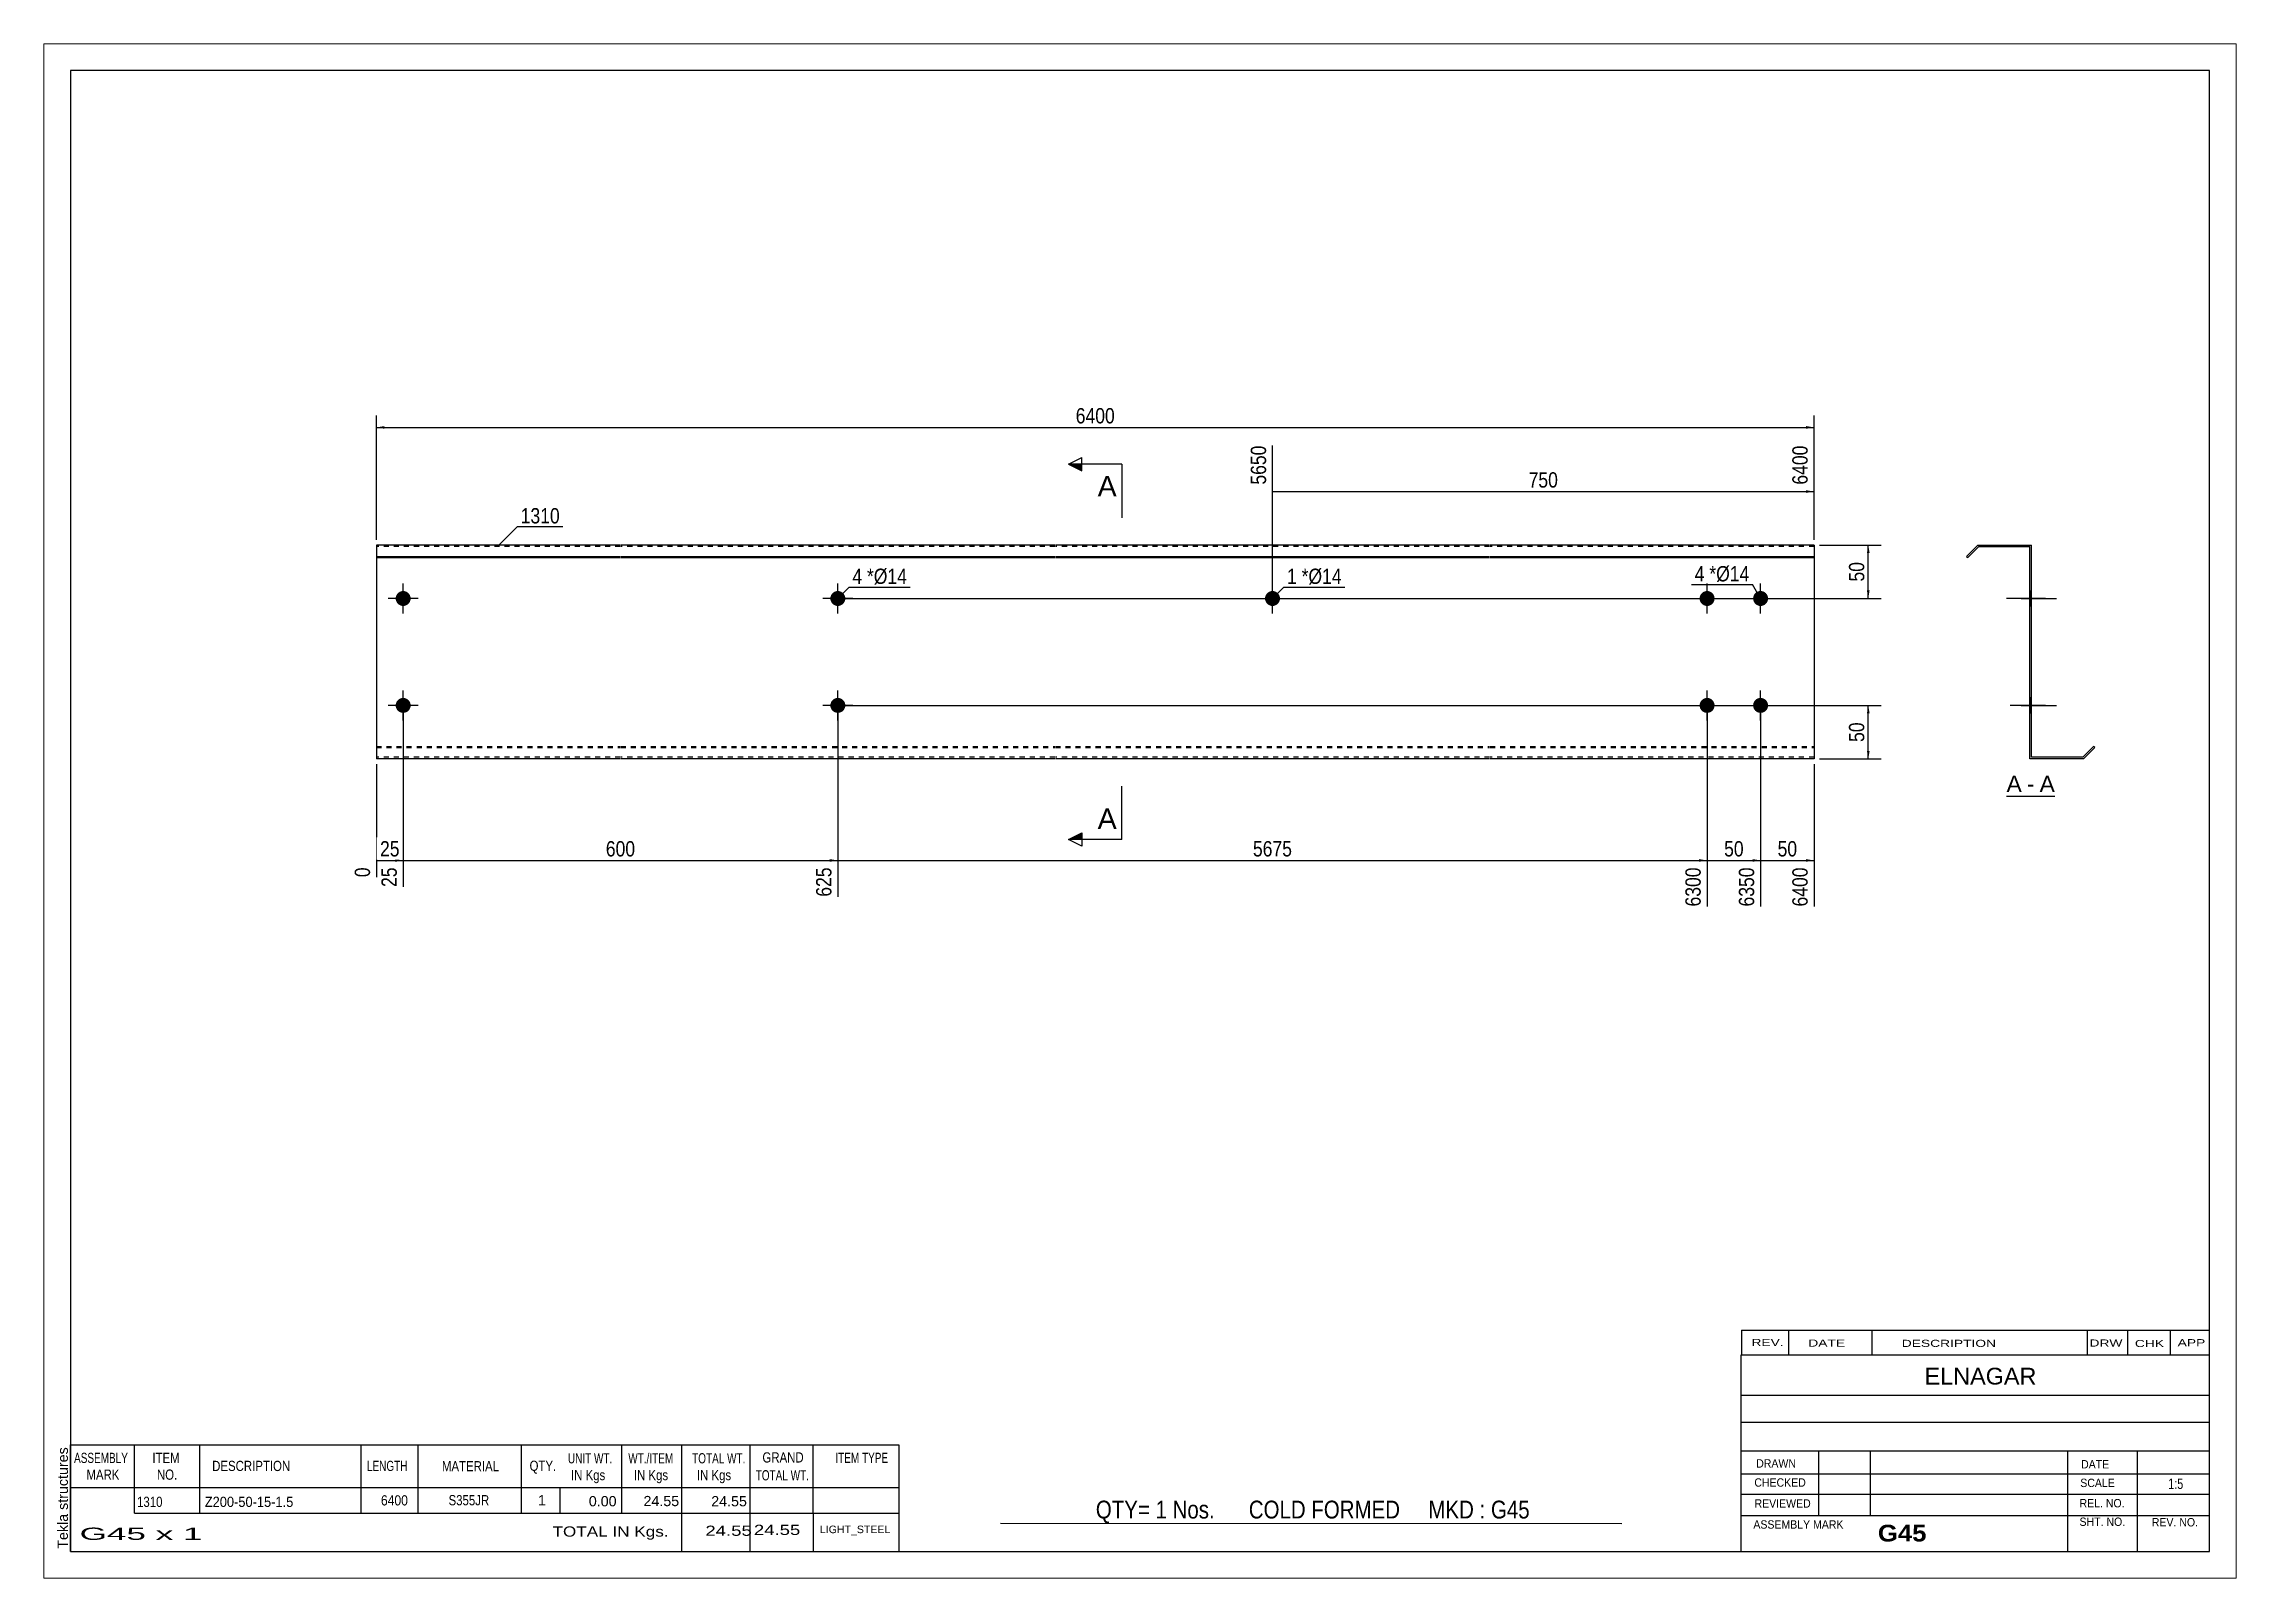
# Paper-space layout 'Layout1' of a CAD drawing. Header units: millimetres. Extents: x 0 to 410, y 0 to 287.
# The model-space entities are those that its viewports show. They can reach past a viewport. Long polylines and large blocks are cut down to what shows.
import ezdxf

# ---------------------------------------------------------------- set-up
doc = ezdxf.new("R2010")
doc.units = ezdxf.units.MM
doc.linetypes.add('DXK_LINE_DOT1', pattern=[1.8814, 0.9407, -0.9407])
doc.layers.add('Viewport layer', color=7, linetype='Continuous', plot=False)
doc.styles.add('Arial', font='ARIAL.TTF', dxfattribs={"height": 0.2})
doc.styles.add('Arial Bold', font='ARIALBD.TTF', dxfattribs={"height": 0.2})
doc.styles.add('Arial Narrow', font='ARIALN.TTF', dxfattribs={"height": 0.2})

# ---------------------------------------------------------------- blocks, each defined once
blk = doc.blocks.new('Unknown-627006769-1508')
at = {"color": 5, "linetype": 'Continuous'}
for p, q in [((342.8, 108.75), (-57.2, 108.75)), ((-57.2, 108.75), (-57.2, -168.25)), ((342.8, -168.25), (342.8, 108.75)), ((-57.2, -168.25), (342.8, -168.25))]:
    blk.add_line(p, q, dxfattribs=at)
at = {"color": 174, "linetype": 'Continuous', "style": 'Arial'}
blk.add_text('Tekla structures', height=1.9102, rotation=90, dxfattribs=at).set_placement((-57.7, -167.75))
blk = doc.blocks.new('Unknown-627006769-12 - 1226')
at = {"color": 7, "linetype": 'Continuous'}
blk.add_line((304.86, -26.95), (313.89, -26.95), dxfattribs=at)
at = {"color": 0, "linetype": 'Continuous'}
blk.add_wipeout([(307.7, -26.2), (307.7, -23), (304.86, -23), (304.86, -26.2)], dxfattribs=at)
blk.add_wipeout([(310.08, -26.2), (310.08, -23), (308.66, -23), (308.66, -26.2)], dxfattribs=at)
at = {"color": 96, "linetype": 'Continuous', "style": 'Arial'}
blk.add_text('A', height=3.06, dxfattribs=at).set_placement((304.86, -26.2))
at = {"color": 0, "linetype": 'Continuous'}
blk.add_wipeout([(313.89, -26.2), (313.89, -23), (311.04, -23), (311.04, -26.2)], dxfattribs=at)
at = {"color": 96, "linetype": 'Continuous', "style": 'Arial'}
for s, p in [('A', (311.04, -26.2)), ('-', (308.66, -26.2))]:
    blk.add_text(s, height=3.06, dxfattribs=at).set_placement(p)
blk = doc.blocks.new('Part-627006769-1218 - 1203')
at = {"color": 2, "linetype": 'Continuous'}
for p, q in [((0, 20), (0, -20)), ((45.59, 20), (0, 20)), ((0, 17.88), (45.59, 17.88)), ((0, 17.67), (45.59, 17.67)), ((126.88, 20), (45.69, 20)), ((45.69, 17.88), (126.88, 17.88)), ((45.69, 17.67), (126.88, 17.67)), ((208.17, 20), (126.98, 20)), ((126.98, 17.88), (208.17, 17.88)), ((126.98, 17.67), (208.17, 17.67)), ((268.86, 20), (208.27, 20)), ((208.27, 17.88), (268.86, 17.88)), ((208.27, 17.67), (268.86, 17.67)), ((268.86, 20), (268.86, -20)), ((45.59, -20), (0, -20)), ((126.88, -20), (45.69, -20)), ((208.17, -20), (126.98, -20)), ((268.86, -20), (208.27, -20))]:
    blk.add_line(p, q, dxfattribs=at)
at = {"color": 7, "linetype": 'DXK_LINE_DOT1'}
for p, q in [((45.59, 19.7), (0, 19.7)), ((126.88, 19.7), (45.69, 19.7)), ((208.17, 19.7), (126.98, 19.7)), ((268.86, 19.7), (208.27, 19.7)), ((0, -17.67), (45.59, -17.67)), ((0, -17.88), (45.59, -17.88)), ((45.59, -19.7), (0, -19.7)), ((45.69, -17.67), (126.88, -17.67)), ((45.69, -17.88), (126.88, -17.88)), ((126.88, -19.7), (45.69, -19.7)), ((126.98, -17.67), (208.17, -17.67)), ((126.98, -17.88), (208.17, -17.88)), ((208.17, -19.7), (126.98, -19.7)), ((208.27, -17.67), (268.86, -17.67)), ((208.27, -17.88), (268.86, -17.88)), ((268.86, -19.7), (208.27, -19.7))]:
    blk.add_line(p, q, dxfattribs=at)
blk = doc.blocks.new('Bolt-627006769-1219 - 1203')
at = {"linetype": 'Continuous'}
for points in [[(3.6, 10, -1), (6.4, 10, -1)], [(84.89, 10, -1), (87.69, 10, -1)]]:
    blk.add_hatch(color=3, dxfattribs=at).paths.add_polyline_path(points)
at = {"color": 3, "linetype": 'Continuous'}
for p, q in [((5, 7.2), (5, 12.8)), ((86.29, 7.2), (86.29, 12.8)), ((7.8, 10), (2.2, 10)), ((89.09, 10), (83.49, 10))]:
    blk.add_line(p, q, dxfattribs=at)
blk = doc.blocks.new('Bolt-627006769-1220 - 1203')
at = {"linetype": 'Continuous'}
for points in [[(3.6, -10, -1), (6.4, -10, -1)], [(84.89, -10, -1), (87.69, -10, -1)]]:
    blk.add_hatch(color=3, dxfattribs=at).paths.add_polyline_path(points)
at = {"color": 3, "linetype": 'Continuous'}
for p, q in [((5, -12.8), (5, -7.2)), ((86.29, -12.8), (86.29, -7.2)), ((7.8, -10), (2.2, -10)), ((89.09, -10), (83.49, -10))]:
    blk.add_line(p, q, dxfattribs=at)
blk = doc.blocks.new('Bolt-627006769-1221 - 1203')
at = {"linetype": 'Continuous'}
for points in [[(247.46, 10, -1), (250.26, 10, -1)], [(257.46, 10, -1), (260.26, 10, -1)], [(247.46, -10, -1), (250.26, -10, -1)], [(257.46, -10, -1), (260.26, -10, -1)]]:
    blk.add_hatch(color=3, dxfattribs=at).paths.add_polyline_path(points)
at = {"color": 3, "linetype": 'Continuous'}
for p, q in [((248.86, 7.2), (248.86, 12.8)), ((258.86, 7.2), (258.86, 12.8)), ((246.06, 10), (251.66, 10)), ((256.06, 10), (261.66, 10)), ((248.86, -12.8), (248.86, -7.2)), ((258.86, -12.8), (258.86, -7.2)), ((246.06, -10), (251.66, -10)), ((256.06, -10), (261.66, -10))]:
    blk.add_line(p, q, dxfattribs=at)
blk = doc.blocks.new('Bolt-627006769-1222 - 1203')
at = {"linetype": 'Continuous'}
blk.add_hatch(color=3, dxfattribs=at).paths.add_polyline_path([(166.18, 10, -1), (168.98, 10, -1)])
at = {"color": 3, "linetype": 'Continuous'}
for p, q in [((167.58, 7.2), (167.58, 12.8)), ((164.78, 10), (170.38, 10))]:
    blk.add_line(p, q, dxfattribs=at)
blk = doc.blocks.new('Bolt-627006769-1232 - 1226')
at = {"linetype": 'Continuous'}
blk.add_hatch(color=3, dxfattribs=at).paths.add_polyline_path([(309.22, 11.4), (309.22, 8.6), (309.52, 8.6), (309.52, 11.4)])
at = {"color": 3, "linetype": 'Continuous'}
for p, q in [((311.42, 10), (304.82, 10)), ((309.52, 11.4), (309.22, 11.4)), ((309.52, 8.6), (309.22, 8.6))]:
    blk.add_line(p, q, dxfattribs=at)
blk = doc.blocks.new('Part-627006769-1228 - 1226')
at = {"color": 2, "linetype": 'Continuous'}
for p, q in [((299.52, 20), (297.4, 17.88)), ((297.4, 17.88), (297.61, 17.67)), ((297.61, 17.67), (299.65, 19.7)), ((299.52, 20), (309.52, 20)), ((299.65, 19.7), (309.22, 19.7)), ((309.22, -20), (309.22, 19.7)), ((309.52, -19.7), (309.52, 20)), ((319.22, -20), (309.22, -20)), ((319.1, -19.7), (309.52, -19.7)), ((319.1, -19.7), (321.13, -17.67)), ((319.22, -20), (321.34, -17.88)), ((321.34, -17.88), (321.13, -17.67))]:
    blk.add_line(p, q, dxfattribs=at)
blk = doc.blocks.new('Bolt-627006769-1229 - 1226')
at = {"linetype": 'Continuous'}
blk.add_hatch(color=3, dxfattribs=at).paths.add_polyline_path([(309.22, 11.4), (309.22, 8.6), (309.52, 8.6), (309.52, 11.4)])
blk.add_hatch(color=3, dxfattribs=at).paths.add_polyline_path([(309.22, 11.4), (309.22, 8.6), (309.52, 8.6), (309.52, 11.4)])
at = {"color": 3, "linetype": 'Continuous'}
for p, q in [((307.62, 10), (314.22, 10)), ((307.62, 10), (314.22, 10)), ((309.22, 11.4), (309.52, 11.4)), ((309.22, 11.4), (309.52, 11.4)), ((309.22, 8.6), (309.52, 8.6)), ((309.22, 8.6), (309.52, 8.6))]:
    blk.add_line(p, q, dxfattribs=at)
blk = doc.blocks.new('Bolt-627006769-1230 - 1226')
at = {"linetype": 'Continuous'}
blk.add_hatch(color=3, dxfattribs=at).paths.add_polyline_path([(309.22, -8.6), (309.22, -11.4), (309.52, -11.4), (309.52, -8.6)])
blk.add_hatch(color=3, dxfattribs=at).paths.add_polyline_path([(309.22, -8.6), (309.22, -11.4), (309.52, -11.4), (309.52, -8.6)])
at = {"color": 3, "linetype": 'Continuous'}
for p, q in [((307.62, -10), (314.22, -10)), ((307.62, -10), (314.22, -10)), ((309.22, -8.6), (309.52, -8.6)), ((309.22, -8.6), (309.52, -8.6)), ((309.22, -11.4), (309.52, -11.4)), ((309.22, -11.4), (309.52, -11.4))]:
    blk.add_line(p, q, dxfattribs=at)
blk = doc.blocks.new('Bolt-627006769-1231 - 1226')
at = {"linetype": 'Continuous'}
for points in [[(309.22, 11.4), (309.22, 8.6), (309.52, 8.6), (309.52, 11.4)], [(309.22, 11.4), (309.22, 8.6), (309.52, 8.6), (309.52, 11.4)], [(309.22, -8.6), (309.22, -11.4), (309.52, -11.4), (309.52, -8.6)], [(309.22, -8.6), (309.22, -11.4), (309.52, -11.4), (309.52, -8.6)]]:
    blk.add_hatch(color=3, dxfattribs=at).paths.add_polyline_path(points)
at = {"color": 3, "linetype": 'Continuous'}
for p, q in [((312.12, 10), (305.52, 10)), ((312.12, 10), (305.52, 10)), ((309.52, 11.4), (309.22, 11.4)), ((309.52, 11.4), (309.22, 11.4)), ((309.52, 8.6), (309.22, 8.6)), ((309.52, 8.6), (309.22, 8.6)), ((312.12, -10), (305.52, -10)), ((312.12, -10), (305.52, -10)), ((309.52, -8.6), (309.22, -8.6)), ((309.52, -8.6), (309.22, -8.6)), ((309.52, -11.4), (309.22, -11.4)), ((309.52, -11.4), (309.22, -11.4))]:
    blk.add_line(p, q, dxfattribs=at)
blk = doc.blocks.new('StraightDimension-627006769-1283 - 1203')
at = {"linetype": 'Continuous'}
for points in [[(1.5, 41.75), (0, 42), (1.5, 42.25)], [(267.36, 42.25), (268.86, 42), (267.36, 41.75)]]:
    blk.add_hatch(color=7, dxfattribs=at).paths.add_polyline_path(points)
at = {"color": 7, "linetype": 'Continuous'}
for p, q in [((0, 21), (0, 44.25)), ((0, 42), (268.86, 42)), ((268.86, 21), (268.86, 44.25))]:
    blk.add_line(p, q, dxfattribs=at)
at = {"color": 0}
blk.add_wipeout([(138.69, 42.15), (138.69, 46.35), (130.18, 46.35), (130.18, 42.15)], dxfattribs=at)
at = {"color": 3, "style": 'Arial Narrow'}
blk.add_text('6400', height=2.863, dxfattribs=at).set_placement((130.78, 42.75))
blk = doc.blocks.new('StraightDimension-627006769-1241 - 1203')
at = {"linetype": 'Continuous'}
blk.add_hatch(color=7, dxfattribs=at).paths.add_polyline_path([(257.36, -38.75), (258.86, -39), (257.36, -39.25)])
at = {"color": 7, "linetype": 'Continuous'}
for p, q in [((248.86, -11), (248.86, -47.61)), ((258.86, -11), (258.86, -47.61)), ((248.86, -39), (258.86, -39))]:
    blk.add_line(p, q, dxfattribs=at)
at = {"color": 0}
blk.add_wipeout([(256.29, -38.85), (256.29, -34.65), (251.44, -34.65), (251.44, -38.85)], dxfattribs=at)
at = {"color": 0, "linetype": 'Continuous'}
blk.add_wipeout([(258.26, -39.7), (254.06, -39.7), (254.06, -48.21), (258.26, -48.21)], dxfattribs=at)
at = {"color": 3, "style": 'Arial Narrow'}
blk.add_text('50', height=2.863, dxfattribs=at).set_placement((252.04, -38.25))
at = {"color": 3, "linetype": 'Continuous', "style": 'Arial Narrow'}
blk.add_text('6350', height=2.863, rotation=90.0002, dxfattribs=at).set_placement((257.66, -47.61))
blk = doc.blocks.new('StraightDimension-627006769-1240 - 1203')
at = {"linetype": 'Continuous'}
blk.add_hatch(color=7, dxfattribs=at).paths.add_polyline_path([(267.36, -38.75), (268.86, -39), (267.36, -39.25)])
at = {"color": 7, "linetype": 'Continuous'}
for p, q in [((258.86, -11), (258.86, -47.61)), ((268.86, -21), (268.86, -47.61)), ((258.86, -39), (268.86, -39))]:
    blk.add_line(p, q, dxfattribs=at)
at = {"color": 0}
blk.add_wipeout([(266.29, -38.85), (266.29, -34.65), (261.44, -34.65), (261.44, -38.85)], dxfattribs=at)
at = {"color": 0, "linetype": 'Continuous'}
blk.add_wipeout([(268.26, -39.7), (264.06, -39.7), (264.06, -48.21), (268.26, -48.21)], dxfattribs=at)
at = {"color": 3, "style": 'Arial Narrow'}
blk.add_text('50', height=2.863, dxfattribs=at).set_placement((262.04, -38.25))
at = {"color": 3, "linetype": 'Continuous', "style": 'Arial Narrow'}
blk.add_text('6400', height=2.863, rotation=90.0002, dxfattribs=at).set_placement((267.66, -47.61))
blk = doc.blocks.new('StraightDimension-627006769-1242 - 1203')
at = {"linetype": 'Continuous'}
blk.add_hatch(color=7, dxfattribs=at).paths.add_polyline_path([(247.36, -38.75), (248.86, -39), (247.36, -39.25)])
at = {"color": 7, "linetype": 'Continuous'}
for p, q in [((86.29, -11), (86.29, -45.78)), ((248.86, -11), (248.86, -47.61)), ((86.29, -39), (248.86, -39))]:
    blk.add_line(p, q, dxfattribs=at)
at = {"color": 0}
blk.add_wipeout([(171.83, -38.85), (171.83, -34.65), (163.32, -34.65), (163.32, -38.85)], dxfattribs=at)
at = {"color": 0, "linetype": 'Continuous'}
blk.add_wipeout([(248.26, -39.7), (244.06, -39.7), (244.06, -48.21), (248.26, -48.21)], dxfattribs=at)
at = {"color": 3, "style": 'Arial Narrow'}
blk.add_text('5675', height=2.863, dxfattribs=at).set_placement((163.92, -38.25))
at = {"color": 3, "linetype": 'Continuous', "style": 'Arial Narrow'}
blk.add_text('6300', height=2.863, rotation=90.0002, dxfattribs=at).set_placement((247.66, -47.61))
blk = doc.blocks.new('StraightDimension-627006769-1243 - 1203')
at = {"linetype": 'Continuous'}
blk.add_hatch(color=7, dxfattribs=at).paths.add_polyline_path([(84.79, -38.75), (86.29, -39), (84.79, -39.25)])
at = {"color": 7, "linetype": 'Continuous'}
for p, q in [((5, -11), (5, -43.96)), ((86.29, -11), (86.29, -45.78)), ((5, -39), (86.29, -39))]:
    blk.add_line(p, q, dxfattribs=at)
at = {"color": 0}
blk.add_wipeout([(48.99, -38.85), (48.99, -34.65), (42.3, -34.65), (42.3, -38.85)], dxfattribs=at)
at = {"color": 0, "linetype": 'Continuous'}
blk.add_wipeout([(85.69, -39.7), (81.49, -39.7), (81.49, -46.38), (85.69, -46.38)], dxfattribs=at)
at = {"color": 3, "style": 'Arial Narrow'}
blk.add_text('600', height=2.863, dxfattribs=at).set_placement((42.9, -38.25))
at = {"color": 3, "linetype": 'Continuous', "style": 'Arial Narrow'}
blk.add_text('625', height=2.863, rotation=90.0002, dxfattribs=at).set_placement((85.09, -45.78))
blk = doc.blocks.new('StraightDimension-627006769-1244 - 1203')
at = {"linetype": 'Continuous'}
blk.add_hatch(color=7, dxfattribs=at).paths.add_polyline_path([(3.5, -38.75), (5, -39), (3.5, -39.25)])
at = {"color": 7, "linetype": 'Continuous'}
for p, q in [((5, -11), (5, -43.96)), ((0, -21), (0, -42.13)), ((0, -39), (5, -39))]:
    blk.add_line(p, q, dxfattribs=at)
at = {"color": 0}
blk.add_wipeout([(4.93, -38.85), (4.93, -34.65), (0.07, -34.65), (0.07, -38.85)], dxfattribs=at)
at = {"color": 0, "linetype": 'Continuous'}
blk.add_wipeout([(4.4, -39.7), (0.2, -39.7), (0.2, -44.56), (4.4, -44.56)], dxfattribs=at)
blk.add_wipeout([(-0.6, -39.7), (-4.8, -39.7), (-4.8, -42.73), (-0.6, -42.73)], dxfattribs=at)
at = {"color": 3, "style": 'Arial Narrow'}
blk.add_text('25', height=2.863, dxfattribs=at).set_placement((0.67, -38.25))
at = {"color": 3, "linetype": 'Continuous', "style": 'Arial Narrow'}
for s, height, p in [('0', 2.86, (-1.2, -42.13)), ('25', 2.863, (3.8, -43.96))]:
    blk.add_text(s, height=height, rotation=90.0002, dxfattribs=at).set_placement(p)
blk = doc.blocks.new('StraightDimension-627006769-1265 - 1203')
at = {"linetype": 'Continuous'}
blk.add_hatch(color=7, dxfattribs=at).paths.add_polyline_path([(267.36, 30.25), (268.86, 30), (267.36, 29.75)])
at = {"color": 7, "linetype": 'Continuous'}
for p, q in [((167.58, 11), (167.58, 38.61)), ((268.86, 21), (268.86, 38.61)), ((167.58, 30), (268.86, 30))]:
    blk.add_line(p, q, dxfattribs=at)
at = {"color": 0, "linetype": 'Continuous'}
for points in [[(166.98, 39.21), (162.78, 39.21), (162.78, 30.7), (166.98, 30.7)], [(268.26, 39.21), (264.06, 39.21), (264.06, 30.7), (268.26, 30.7)]]:
    blk.add_wipeout(points, dxfattribs=at)
at = {"color": 0}
blk.add_wipeout([(221.56, 30.15), (221.56, 34.35), (214.88, 34.35), (214.88, 30.15)], dxfattribs=at)
at = {"color": 3, "linetype": 'Continuous', "style": 'Arial Narrow'}
for s, p in [('5650', (166.38, 31.3)), ('6400', (267.66, 31.3))]:
    blk.add_text(s, height=2.863, rotation=90.0002, dxfattribs=at).set_placement(p)
at = {"color": 3, "style": 'Arial Narrow'}
blk.add_text('750', height=2.863, dxfattribs=at).set_placement((215.48, 30.75))
blk = doc.blocks.new('StraightDimension-627006769-1270 - 1203')
at = {"linetype": 'Continuous'}
for points in [[(278.75, 18.5), (279, 20), (279.25, 18.5)], [(279.25, 11.5), (279, 10), (278.75, 11.5)]]:
    blk.add_hatch(color=7, dxfattribs=at).paths.add_polyline_path(points)
at = {"color": 7, "linetype": 'Continuous'}
for p, q in [((269.86, 20), (281.4, 20)), ((279, 10), (279, 20)), ((87.29, 10), (281.4, 10))]:
    blk.add_line(p, q, dxfattribs=at)
at = {"color": 0}
blk.add_wipeout([(278.85, 17.43), (274.65, 17.43), (274.65, 12.57), (278.85, 12.57)], dxfattribs=at)
at = {"color": 3, "style": 'Arial Narrow'}
blk.add_text('50', height=2.863, rotation=90.0002, dxfattribs=at).set_placement((278.25, 13.17))
blk = doc.blocks.new('StraightDimension-627006769-1277 - 1203')
at = {"linetype": 'Continuous'}
for points in [[(278.75, -11.5), (279, -10), (279.25, -11.5)], [(279.25, -18.5), (279, -20), (278.75, -18.5)]]:
    blk.add_hatch(color=7, dxfattribs=at).paths.add_polyline_path(points)
at = {"color": 7, "linetype": 'Continuous'}
for p, q in [((87.29, -10), (281.4, -10)), ((279, -20), (279, -10)), ((269.86, -20), (281.4, -20))]:
    blk.add_line(p, q, dxfattribs=at)
at = {"color": 0}
blk.add_wipeout([(278.85, -12.57), (274.65, -12.57), (274.65, -17.43), (278.85, -17.43)], dxfattribs=at)
at = {"color": 3, "style": 'Arial Narrow'}
blk.add_text('50', height=2.863, rotation=90.0002, dxfattribs=at).set_placement((278.25, -16.83))
blk = doc.blocks.new('CBS_BOM-627006769-1528')
at = {"color": 7, "linetype": 'Continuous'}
for p, q in [((-57.23, -156.28), (-57.23, -148.28)), ((-57.23, -148.28), (97.69, -148.28)), ((-45.23, -156.28), (-45.23, -148.28)), ((-33.04, -156.28), (-33.04, -148.28)), ((-2.88, -156.28), (-2.88, -148.28)), ((7.8, -156.28), (7.8, -148.28)), ((27.12, -156.28), (27.12, -148.28)), ((45.92, -156.28), (45.92, -148.28)), ((57.13, -156.28), (57.13, -148.28)), ((69.92, -156.28), (69.92, -148.28)), ((81.67, -156.28), (81.67, -148.28)), ((97.69, -148.29), (97.69, -156.27)), ((-57.23, -156.28), (97.69, -156.28)), ((-57.23, -161.08), (-57.23, -156.28)), ((-45.23, -161.08), (-45.23, -156.28)), ((-33.04, -161.08), (-33.04, -156.28)), ((-2.88, -161.08), (-2.88, -156.28)), ((7.8, -161.08), (7.8, -156.28)), ((27.12, -161.08), (27.12, -156.28)), ((34.38, -161.08), (34.38, -156.28)), ((45.92, -161.08), (45.92, -156.28)), ((57.13, -161.08), (57.13, -156.28)), ((69.92, -161.08), (69.92, -156.28)), ((81.69, -161.08), (81.69, -156.28)), ((97.69, -156.28), (97.69, -161.08)), ((-57.23, -168.28), (-57.23, -161.1)), ((-45.23, -161.08), (97.69, -161.08)), ((57.13, -168.28), (57.13, -161.1)), ((69.92, -168.28), (69.92, -161.1)), ((81.73, -168.28), (81.73, -161.1)), ((97.69, -161.08), (97.69, -168.28)), ((-57.23, -168.28), (97.69, -168.28))]:
    blk.add_line(p, q, dxfattribs=at)
at = {"color": 3, "linetype": 'Continuous', "style": 'Arial'}
for s, height, width, p in [('ASSEMBLY', 1.91, 0.7, (-56.55, -151.71)), ('ITEM', 1.91, 0.8, (-41.9, -151.71)), ('DESCRIPTION', 1.9102, 0.8, (-30.72, -153.21)), ('LENGTH', 1.91, 0.7, (-1.77, -153.21)), ('MATERIAL', 1.91, 0.8, (12.25, -153.26)), ('QTY.', 1.91, 0.8, (28.64, -153.18)), ('UNIT WT.', 1.91, 0.7, (35.81, -151.78)), ('WT./ITEM', 1.91, 0.7, (47.1, -151.78)), ('TOTAL WT.', 1.91, 0.7, (59.04, -151.78)), ('GRAND', 1.91, 0.8, (72.19, -151.62)), ('ITEM TYPE', 1.91, 0.7, (85.83, -151.7)), ('MARK', 1.91, 0.8, (-54.23, -154.84)), ('NO.', 1.91, 0.8, (-41.05, -154.84)), ('IN Kgs', 1.91, 0.8, (36.39, -154.92)), ('IN Kgs', 1.91, 0.8, (48.14, -154.92)), ('IN Kgs', 1.91, 0.8, (59.93, -154.92)), ('TOTAL WT.', 1.91, 0.7, (70.93, -154.96))]:
    blk.add_text(s, height=height, dxfattribs=dict(at, width=width)).set_placement(p)
at = {"color": 7, "linetype": 'Continuous', "style": 'Arial'}
for s, height, width, p in [('1310', 1.91, 0.8, (-44.77, -159.93)), ('Z200-50-15-1.5', 1.9102, 0.9, (-32.1, -159.93)), ('6400', 1.91, 0.85, (0.84, -159.65)), ('S355JR', 1.91, 0.8, (13.49, -159.62))]:
    blk.add_text(s, height=height, dxfattribs=dict(at, width=width)).set_placement(p)
for s, p in [('1', (30.21, -159.62)), ('0.00', (39.72, -159.81)), ('24.55', (49.94, -159.78)), ('24.55', (62.61, -159.81))]:
    blk.add_text(s, height=1.91, dxfattribs=at).set_placement(p)
at = {"color": 6, "linetype": 'Continuous', "style": 'Arial'}
for s, height, width, p in [('G45 x 1', 2.292, 2.05, (-55.51, -166.09)), ('TOTAL IN Kgs.', 1.9102, 1.2, (32.93, -165.48)), ('24.55', 1.91, 1.3, (61.52, -165.33)), ('24.55', 1.91, 1.3, (70.59, -165.17))]:
    blk.add_text(s, height=height, dxfattribs=dict(at, width=width)).set_placement(p)
blk.add_text('LIGHT_STEEL', height=1.4135, dxfattribs=at).set_placement((82.94, -164.83))
blk = doc.blocks.new('CBS_CALLOFF-627006769-1529')
at = {"color": 7, "linetype": 'Continuous'}
blk.add_line((116.68, -162.98), (232.91, -163), dxfattribs=at)
at = {"color": 3, "linetype": 'Continuous', "style": 'Arial Narrow'}
blk.add_text('QTY= 1 Nos.      COLD FORMED     MKD : G45', height=3.3405, dxfattribs=at).set_placement((134.54, -162.09))
blk = doc.blocks.new('CBS_NAME_BLOG-627006769-1530')
at = {"color": 7, "linetype": 'Continuous'}
for p, q in [((255.21, -131.5), (342.73, -131.5)), ((255.21, -168.21), (255.21, -131.5)), ((255.21, -139.04), (342.73, -139.04)), ((255.28, -144.09), (342.8, -144.09)), ((255.21, -149.46), (342.73, -149.46)), ((269.73, -161.57), (269.73, -149.47)), ((279.42, -161.54), (279.42, -149.47)), ((316.33, -168.21), (316.33, -149.48)), ((329.38, -168.21), (329.38, -149.47)), ((255.22, -153.76), (342.8, -153.74)), ((255.21, -157.51), (342.73, -157.51)), ((255.21, -161.55), (342.73, -161.55)), ((255.21, -168.25), (342.8, -168.25))]:
    blk.add_line(p, q, dxfattribs=at)
at = {"color": 3, "linetype": 'Continuous', "style": 'Arial'}
blk.add_text('ELNAGAR', height=3.133, dxfattribs=at).set_placement((289.53, -137.03))
at = {"color": 3, "linetype": 'Continuous'}
for s, height, style, width, p in [('DRAWN', 1.566, 'Arial', 0.9, (258.04, -152.57)), ('DATE', 1.566, 'Arial', 0.9, (318.8, -152.73)), ('CHECKED', 1.566, 'Arial', 0.9, (257.69, -156.14)), ('SCALE', 1.566, 'Arial', 0.9, (318.65, -156.21)), ('1:5', 1.957, 'Arial Narrow', 0.9, (335.1, -156.57)), ('REVIEWED', 1.566, 'Arial', 0.9, (257.73, -160.06)), ('REL. NO.', 1.566, 'Arial', 0.9, (318.51, -160.01)), ('ASSEMBLY MARK', 1.5663, 'Arial', 0.9, (257.51, -163.99)), ('G45', 3.131, 'Arial Bold', 1.1, (280.79, -166.39)), ('SHT. NO.', 1.566, 'Arial', 0.9, (318.51, -163.48)), ('REV. NO.', 1.566, 'Arial', 0.9, (332.03, -163.57))]:
    blk.add_text(s, height=height, dxfattribs=dict(at, style=style, width=width)).set_placement(p)
blk = doc.blocks.new('CBS_REVISION-627006769-1531')
at = {"color": 7, "linetype": 'Continuous'}
for p, q in [((255.29, -126.87), (342.79, -126.87)), ((255.29, -126.87), (255.29, -131.5)), ((264.09, -126.87), (264.09, -131.5)), ((279.68, -126.87), (279.68, -131.44)), ((319.94, -126.87), (319.94, -131.5)), ((327.48, -126.87), (327.48, -131.5)), ((335.43, -126.87), (335.43, -131.5)), ((255.29, -131.5), (342.79, -131.5))]:
    blk.add_line(p, q, dxfattribs=at)
at = {"color": 7, "style": 'Arial Narrow', "width": 1.7}
for s, height, p in [('REV.', 1.326, (257.15, -129.82)), ('DATE', 1.326, (267.78, -129.94)), ('DESCRIPTION', 1.3257, (285.26, -129.99)), ('DRW', 1.326, (320.37, -129.93)), ('CHK', 1.326, (328.86, -130.02)), ('APP', 1.326, (336.86, -129.87))]:
    blk.add_text(s, height=height, dxfattribs=at).set_placement(p)
blk = doc.blocks.new('SectionMark-627006769-1238 - 1203')
at = {"linetype": 'Continuous'}
for points in [[(131.93, 35.1), (131.93, 33.85), (129.43, 35.1)], [(131.93, -33.85), (131.93, -35.1), (129.43, -35.1)]]:
    blk.add_hatch(color=30, dxfattribs=at).paths.add_polyline_path(points)
at = {"color": 30, "linetype": 'Continuous'}
for p, q in [((129.43, 35.1), (131.93, 36.35)), ((129.43, 35.1), (131.93, 33.85)), ((131.93, 33.85), (131.93, 36.35)), ((129.43, -35.1), (131.93, -33.85)), ((131.93, -36.35), (129.43, -35.1)), ((131.93, -33.85), (131.93, -36.35))]:
    blk.add_line(p, q, dxfattribs=at)
at = {"color": 0, "linetype": 'Continuous'}
for points in [[(138.43, 29.1), (138.43, 33.1), (134.88, 33.1), (134.88, 29.1)], [(138.43, -33.1), (138.43, -29.1), (134.88, -29.1), (134.88, -33.1)]]:
    blk.add_wipeout(points, dxfattribs=at)
at = {"color": 30, "linetype": 'Continuous'}
for p, q in [((139.43, 35.1), (129.43, 35.1)), ((139.43, 35.1), (139.43, 25.1)), ((139.43, -35.1), (139.43, -25.1)), ((139.43, -35.1), (129.43, -35.1))]:
    blk.add_line(p, q, dxfattribs=at)
at = {"color": 96, "linetype": 'Continuous', "style": 'Arial'}
for p in [(134.88, 29.1), (134.88, -33.1)]:
    blk.add_text('A', height=3.82, dxfattribs=at).set_placement(p)
blk = doc.blocks.new('Mark-627006769-1286 - 1203')
at = {"color": 0}
blk.add_wipeout([(34.29, 24.04), (34.29, 27.04), (26.98, 27.04), (26.98, 24.04)], dxfattribs=at)
blk.add_wipeout([(34.29, 24.04), (34.29, 27.04), (26.98, 27.04), (26.98, 24.04)], dxfattribs=at)
at = {"color": 7, "linetype": 'Continuous'}
for p, q in [((22.85, 19.9), (26.38, 23.44)), ((26.38, 23.44), (34.89, 23.44))]:
    blk.add_line(p, q, dxfattribs=at)
at = {"color": 3, "style": 'Arial Narrow'}
blk.add_text('1310', height=2.863, dxfattribs=at).set_placement((26.98, 24.04))
blk = doc.blocks.new('MarkSet-627006769-1294 - 1203')
at = {"color": 0}
blk.add_wipeout([(90.84, 12.72), (90.84, 15.72), (89.01, 15.72), (89.01, 12.72)], dxfattribs=at)
blk.add_wipeout([(90.84, 12.72), (90.84, 15.72), (89.01, 15.72), (89.01, 12.72)], dxfattribs=at)
at = {"color": 7, "linetype": 'Continuous'}
blk.add_line((86.29, 10), (88.41, 12.12), dxfattribs=at)
at = {"color": 0}
blk.add_wipeout([(93.01, 12.72), (93.01, 15.72), (91.74, 15.72), (91.74, 12.72)], dxfattribs=at)
blk.add_wipeout([(93.01, 12.72), (93.01, 15.72), (91.74, 15.72), (91.74, 12.72)], dxfattribs=at)
at = {"color": 3, "style": 'Arial Narrow'}
blk.add_text('4', height=2.86, dxfattribs=at).set_placement((89.01, 12.72))
at = {"color": 0}
blk.add_wipeout([(99.23, 12.72), (99.23, 15.72), (93.01, 15.72), (93.01, 12.72)], dxfattribs=at)
blk.add_wipeout([(99.23, 12.72), (99.23, 15.72), (93.01, 15.72), (93.01, 12.72)], dxfattribs=at)
at = {"color": 7, "linetype": 'Continuous'}
blk.add_line((88.41, 12.12), (99.83, 12.12), dxfattribs=at)
at = {"color": 3, "style": 'Arial Narrow'}
for s, height, p in [('*', 2.86, (91.74, 12.72)), ('Ø14', 2.863, (93.01, 12.72))]:
    blk.add_text(s, height=height, dxfattribs=at).set_placement(p)
blk = doc.blocks.new('Mark-627006769-1297 - 1203')
at = {"color": 0}
blk.add_wipeout([(248.37, 13.2), (248.37, 16.2), (246.54, 16.2), (246.54, 13.2)], dxfattribs=at)
blk.add_wipeout([(248.37, 13.2), (248.37, 16.2), (246.54, 16.2), (246.54, 13.2)], dxfattribs=at)
blk.add_wipeout([(250.55, 13.2), (250.55, 16.2), (249.27, 16.2), (249.27, 13.2)], dxfattribs=at)
blk.add_wipeout([(250.55, 13.2), (250.55, 16.2), (249.27, 16.2), (249.27, 13.2)], dxfattribs=at)
at = {"color": 3, "style": 'Arial Narrow'}
blk.add_text('4', height=2.86, dxfattribs=at).set_placement((246.54, 13.2))
at = {"color": 0}
blk.add_wipeout([(256.76, 13.2), (256.76, 16.2), (250.55, 16.2), (250.55, 13.2)], dxfattribs=at)
blk.add_wipeout([(256.76, 13.2), (256.76, 16.2), (250.55, 16.2), (250.55, 13.2)], dxfattribs=at)
at = {"color": 7, "linetype": 'Continuous'}
for p in [(245.94, 12.6), (258.86, 10)]:
    blk.add_line(p, (257.36, 12.6), dxfattribs=at)
at = {"color": 3, "style": 'Arial Narrow'}
for s, height, p in [('*', 2.86, (249.27, 13.2)), ('Ø14', 2.863, (250.55, 13.2))]:
    blk.add_text(s, height=height, dxfattribs=at).set_placement(p)
blk = doc.blocks.new('Mark-627006769-1298 - 1203')
at = {"color": 0}
blk.add_wipeout([(172.13, 12.72), (172.13, 15.72), (170.3, 15.72), (170.3, 12.72)], dxfattribs=at)
blk.add_wipeout([(172.13, 12.72), (172.13, 15.72), (170.3, 15.72), (170.3, 12.72)], dxfattribs=at)
at = {"color": 7, "linetype": 'Continuous'}
blk.add_line((167.58, 10), (169.7, 12.12), dxfattribs=at)
at = {"color": 0}
blk.add_wipeout([(174.3, 12.72), (174.3, 15.72), (173.03, 15.72), (173.03, 12.72)], dxfattribs=at)
blk.add_wipeout([(174.3, 12.72), (174.3, 15.72), (173.03, 15.72), (173.03, 12.72)], dxfattribs=at)
at = {"color": 3, "style": 'Arial Narrow'}
blk.add_text('1', height=2.86, dxfattribs=at).set_placement((170.3, 12.72))
at = {"color": 0}
blk.add_wipeout([(180.52, 12.72), (180.52, 15.72), (174.3, 15.72), (174.3, 12.72)], dxfattribs=at)
blk.add_wipeout([(180.52, 12.72), (180.52, 15.72), (174.3, 15.72), (174.3, 12.72)], dxfattribs=at)
at = {"color": 7, "linetype": 'Continuous'}
blk.add_line((169.7, 12.12), (181.12, 12.12), dxfattribs=at)
at = {"color": 3, "style": 'Arial Narrow'}
for s, height, p in [('*', 2.86, (173.03, 12.72)), ('Ø14', 2.863, (174.3, 12.72))]:
    blk.add_text(s, height=height, dxfattribs=at).set_placement(p)

msp = doc.modelspace()

# ---------------------------------------------------------------- block references
for name in ['Unknown-627006769-1508', 'Part-627006769-1218 - 1203', 'Part-627006769-1228 - 1226', 'Bolt-627006769-1219 - 1203', 'Bolt-627006769-1222 - 1203', 'Bolt-627006769-1221 - 1203', 'Bolt-627006769-1232 - 1226', 'Bolt-627006769-1231 - 1226', 'Bolt-627006769-1229 - 1226', 'Bolt-627006769-1220 - 1203', 'Bolt-627006769-1230 - 1226', 'CBS_REVISION-627006769-1531', 'CBS_NAME_BLOG-627006769-1530', 'CBS_BOM-627006769-1528', 'CBS_CALLOFF-627006769-1529']:
    msp.add_blockref(name, (0, 0))

# ---------------------------------------------------------------- next in the draw order: block references
for name in ['StraightDimension-627006769-1283 - 1203', 'StraightDimension-627006769-1241 - 1203', 'Unknown-627006769-12 - 1226']:
    msp.add_blockref(name, (0, 0))

# ---------------------------------------------------------------- next in the draw order: block references
for name in ['StraightDimension-627006769-1265 - 1203', 'Mark-627006769-1286 - 1203', 'StraightDimension-627006769-1242 - 1203', 'StraightDimension-627006769-1240 - 1203']:
    msp.add_blockref(name, (0, 0))

# ---------------------------------------------------------------- next in the draw order: block references
for name in ['StraightDimension-627006769-1270 - 1203', 'StraightDimension-627006769-1243 - 1203']:
    msp.add_blockref(name, (0, 0))

# ---------------------------------------------------------------- next in the draw order: block references
for name in ['MarkSet-627006769-1294 - 1203', 'Mark-627006769-1298 - 1203', 'Mark-627006769-1297 - 1203', 'StraightDimension-627006769-1244 - 1203', 'StraightDimension-627006769-1277 - 1203']:
    msp.add_blockref(name, (0, 0))

# ---------------------------------------------------------------- next in the draw order: block references
msp.add_blockref('SectionMark-627006769-1238 - 1203', (0, 0))

psp = doc.layouts.get("Layout1")

# ---------------------------------------------------------------- viewports
at = {"layer": 'Viewport layer', "view_target_point": (142.8, -29.75)}
psp.add_viewport(center=(205, 143.5), size=(410, 287), view_center_point=(0, 0), view_height=287, dxfattribs=at)

doc.saveas('drawing.dxf')
